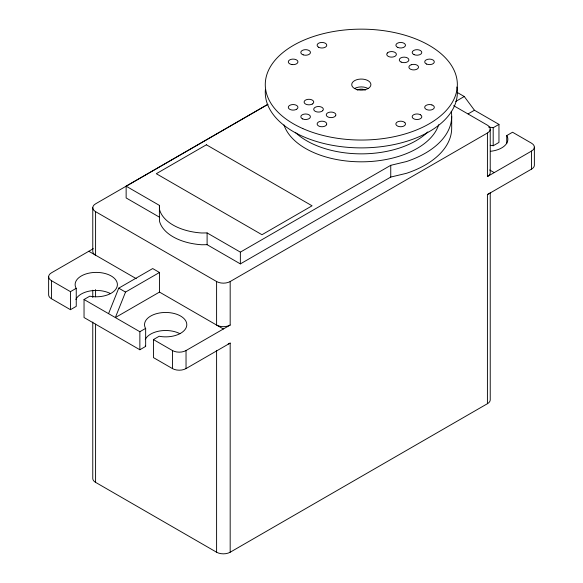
<?xml version="1.0" encoding="UTF-8"?>
<svg xmlns="http://www.w3.org/2000/svg" width="583" height="583" viewBox="0 0 583 583"><rect width="100%" height="100%" fill="white"/><g stroke="black" fill="none" stroke-linecap="round" stroke-linejoin="round"><path stroke-width="0.87" d="M108.555 313.647L118.735 288.162L152.695 268.559L159.487 272.48L159.487 292.083L223.384 328.98M159.487 272.48L125.527 292.083L115.339 317.567L159.487 292.083M451.687 116.352L451.687 128.122A90.372 52.178 0 0 1 406.497 173.304L390.748 177.072L240.364 263.895L207.103 244.685L201.733 244.751A48.017 27.722 0 0 1 159.553 221.38L159.399 217.146L126.139 197.943L126.139 186.181L267.859 104.364M267.867 104.364L95.59 203.831A9.598 5.538 0 0 0 95.59 211.665L95.59 255.186L136.262 278.674M93.324 248.657L51.442 272.829A9.605 5.546 0 0 0 51.442 280.671L51.442 298.707L70.456 309.69L76.249 306.345L76.249 288.308L75.848 287.754A21.126 12.199 0 0 1 94.417 272.443A21.126 12.199 0 0 1 117.307 285.655A21.126 12.199 0 0 1 90.795 296.375L89.833 296.149L84.039 299.494L84.039 317.531L139.862 349.756L145.655 346.411L145.655 328.375L145.254 327.821A21.126 12.199 0 0 1 163.823 312.51A21.126 12.199 0 0 1 186.713 325.729A21.126 12.199 0 0 1 160.194 336.449L159.232 336.216L153.438 339.561L153.438 357.598L172.451 368.58A9.605 5.546 0 0 0 186.035 368.58L230.176 343.088L230.176 552.225A9.605 5.546 0 0 1 216.599 552.225L95.583 482.36A9.605 5.546 0 0 1 92.77 478.439L92.77 322.042M51.442 280.671L70.456 291.653L76.249 288.308M455.775 101.42L464.265 96.516L474.445 110.238L498.961 124.39L498.961 142.427L493.189 145.765L492.54 145.597A21.126 12.199 0 0 0 490.23 145.298M468.142 113.882L474.445 110.238M126.139 186.181L159.399 205.384L159.553 209.618A48.017 27.722 0 0 0 201.733 232.989L207.103 232.923L240.364 252.133L390.748 165.31L406.497 161.542A90.372 52.178 0 0 0 451.249 111.251M84.039 299.494L139.862 331.72L145.655 328.375M488.656 127.145A21.126 12.199 0 0 1 492.54 127.56L493.189 127.728L498.961 124.39M95.59 211.665L216.599 281.538A9.605 5.546 0 0 0 230.176 281.538L487.417 133.019A9.605 5.546 0 0 0 487.417 125.177L453.632 105.669M506.729 143.709L506.729 135.591L512.544 132.232L531.558 143.214A9.605 5.546 0 0 1 531.558 151.055L531.558 169.092L487.417 194.576L487.417 403.706L230.176 552.225M153.438 339.561L172.451 350.543A9.605 5.546 0 0 0 186.035 350.543L230.176 325.059L230.176 281.538M487.417 133.019L487.417 176.54L531.558 151.055M457.473 92.595L464.265 96.516M489.684 170.003L494.209 172.619M88.791 251.266L95.59 255.186A9.598 5.538 0 0 1 92.777 251.266L92.777 207.745M118.735 288.162L125.527 292.083M145.254 345.857L145.655 346.411M506.729 135.591L507.232 136.327A21.126 12.199 0 0 1 490.339 151.31M534.371 147.135L534.371 165.171A9.605 5.546 0 0 1 531.558 169.092M493.189 127.728L493.189 145.765M490.23 129.098L490.23 172.619A9.605 5.546 0 0 1 487.417 176.54M490.23 192.47L490.23 399.785A9.605 5.546 0 0 1 487.417 403.706M390.748 165.31L390.748 177.072M240.364 252.133L240.364 263.895M216.599 281.538L216.599 325.059A9.605 5.546 0 0 0 230.176 325.059M216.599 350.368L216.599 552.225M207.103 232.923L207.103 244.685M186.035 350.543L186.035 368.58M172.451 350.543L172.451 368.58M159.399 205.384L159.399 217.146M139.862 331.72L139.862 349.756M95.583 289.591L95.583 296.864M95.583 324.141L95.583 482.36M92.77 290.217L92.77 297.49M70.456 291.653L70.456 309.69M48.629 276.75L48.629 294.787A9.605 5.546 0 0 0 51.442 298.707M354.522 88.521A9.605 5.546 0 0 1 368.099 88.521M456.89 87.005A96.042 55.451 0 0 1 363.668 147.871A96.042 55.451 0 0 1 265.389 89.716M145.254 339.539A21.126 12.199 0 0 1 179.943 333.709M75.848 299.473A21.126 12.199 0 0 1 110.537 293.635M438.722 124.718A78.749 45.467 0 0 1 361.489 161.819A78.749 45.467 0 0 1 283.972 124.915M230.176 343.088A9.605 5.546 0 0 1 228.186 343.97M488.948 193.425A9.605 5.546 0 0 1 487.417 194.576M427.776 131.947A77.175 44.556 0 0 1 295.297 132.377M357.233 90.088A5.764 3.33 0 0 1 365.388 90.088M326.575 124.689L326.094 125.36A4.802 2.769 0 0 1 319.535 126.373A4.802 2.769 0 0 1 317.779 122.59L318.537 122.015A4.802 2.769 0 0 1 324.337 121.57A4.802 2.769 0 0 1 326.575 124.689M335.699 115.565L335.218 116.236A4.802 2.769 0 0 1 328.659 117.249A4.802 2.769 0 0 1 326.903 113.466L327.661 112.891A4.802 2.769 0 0 1 333.461 112.446A4.802 2.769 0 0 1 335.699 115.565M387.404 52.958L386.923 53.629A4.802 2.769 0 0 0 389.16 56.748A4.802 2.769 0 0 0 394.961 56.303L395.719 55.735A4.802 2.769 0 0 0 393.962 51.945A4.802 2.769 0 0 0 387.404 52.958M322.683 110.683L321.925 111.258A4.802 2.769 0 0 1 315.133 111.258A4.802 2.769 0 0 1 315.133 107.338L316.124 106.9A4.802 2.769 0 0 1 321.925 107.338A4.802 2.769 0 0 1 322.683 110.683M206.389 144.788L156.302 173.705L261.978 234.716L312.065 205.799L206.389 144.788M296.507 109.291L295.508 109.735A4.802 2.769 0 0 1 288.949 108.715A4.802 2.769 0 0 1 290.706 104.933L291.864 104.656A4.802 2.769 0 0 1 297.264 105.946A4.802 2.769 0 0 1 296.507 109.291M312.306 104.022L311.315 104.466A4.802 2.769 0 0 1 304.756 103.446A4.802 2.769 0 0 1 306.512 99.664L307.671 99.387A4.802 2.769 0 0 1 313.071 100.677A4.802 2.769 0 0 1 312.306 104.022M411.306 64.728L410.315 65.172A4.802 2.769 0 0 0 409.55 68.517A4.802 2.769 0 0 0 414.95 69.807L416.109 69.53A4.802 2.769 0 0 0 417.865 65.748A4.802 2.769 0 0 0 411.306 64.728M291.864 64.538L290.706 64.261A4.802 2.769 0 0 1 288.949 60.479A4.802 2.769 0 0 1 295.508 59.466L296.507 59.903A4.802 2.769 0 0 1 297.264 63.248A4.802 2.769 0 0 1 291.864 64.538M431.916 104.933L430.757 104.656A4.802 2.769 0 0 0 425.357 105.946A4.802 2.769 0 0 0 426.115 109.291L427.113 109.735A4.802 2.769 0 0 0 433.672 108.715A4.802 2.769 0 0 0 431.916 104.933M303.226 54.846L302.227 54.408A4.802 2.769 0 0 1 302.227 50.488A4.802 2.769 0 0 1 309.019 50.488L309.784 51.064A4.802 2.769 0 0 1 309.019 54.408A4.802 2.769 0 0 1 303.226 54.846M420.394 114.785L419.396 114.348A4.802 2.769 0 0 0 413.602 114.785A4.802 2.769 0 0 0 412.837 118.13L413.602 118.706A4.802 2.769 0 0 0 420.394 118.706A4.802 2.769 0 0 0 420.394 114.785M318.537 47.179L317.779 46.611A4.802 2.769 0 0 1 319.535 42.821A4.802 2.769 0 0 1 326.094 43.834L326.575 44.505A4.802 2.769 0 0 1 324.337 47.624A4.802 2.769 0 0 1 318.537 47.179M404.842 122.59L404.085 122.015A4.802 2.769 0 0 0 398.284 121.57A4.802 2.769 0 0 0 396.046 124.689L396.527 125.36A4.802 2.769 0 0 0 403.086 126.373A4.802 2.769 0 0 0 404.842 122.59M356.512 89.396A9.605 5.546 0 0 0 370.912 84.601A9.605 5.546 0 0 0 356.512 79.798A9.605 5.546 0 0 0 356.512 89.396M414.076 54.649A4.802 2.769 0 0 0 421.757 52.805A4.802 2.769 0 0 0 415.162 49.883A4.802 2.769 0 0 0 414.076 54.649M401.17 62.097A4.802 2.769 0 0 0 408.858 60.26A4.802 2.769 0 0 0 402.255 57.338A4.802 2.769 0 0 0 401.17 62.097M426.588 64.064A4.802 2.769 0 0 0 434.277 62.228A4.802 2.769 0 0 0 427.674 59.306A4.802 2.769 0 0 0 426.588 64.064M302.847 128.588A96.042 55.451 0 0 0 456.525 91.837A96.042 55.451 0 0 0 324.556 33.369A96.042 55.451 0 0 0 302.847 128.588M302.701 118.947A4.802 2.769 0 0 0 310.382 117.11A4.802 2.769 0 0 0 303.787 114.188A4.802 2.769 0 0 0 302.701 118.947M397.766 47.42A4.802 2.769 0 0 0 405.447 45.583A4.802 2.769 0 0 0 398.852 42.661A4.802 2.769 0 0 0 397.766 47.42"/></g></svg>
